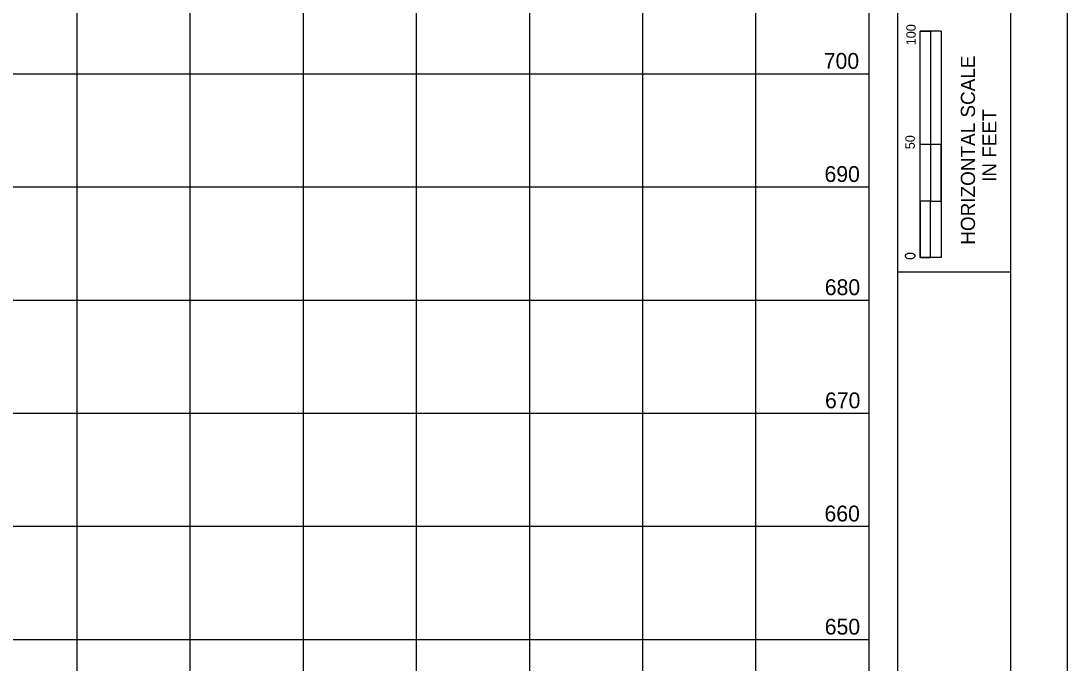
# Model space of a CAD drawing. Extents: x 2190806 to 2192726, y 664803 to 665903.
# Drawn here: x 2192263.3 to 2192725.6, y 665430.5 to 665714.2 of the extents above; entities that cross this region are included whole.
import ezdxf

# ---------------------------------------------------------------- set-up
doc = ezdxf.new("R2010")
doc.units = 0
for name, color, linetype in [('SH_Border', 7, 'Continuous'), ('SH_Cut_Line', 7, 'Continuous'), ('SH_Data', 7, 'Continuous'), ('SH_Major_Grid_Line', 7, 'Continuous')]:
    doc.layers.add(name, color=color, linetype=linetype)

msp = doc.modelspace()

# ---------------------------------------------------------------- linework, layer by layer
at = {"layer": 'SH_Border'}
for p, q in [((2192650.64, 665878.42), (2192650.64, 664828.42)), ((2192700.64, 665878.42), (2192700.64, 664828.42)), ((2192650.65, 665603.42), (2192700.65, 665603.42))]:
    msp.add_line(p, q, dxfattribs=at)
at = {"layer": 'SH_Cut_Line'}
msp.add_lwpolyline([(2191025.65, 664803.42), (2191025.65, 665903.42), (2192725.65, 665903.42), (2192725.65, 664803.42), (2191025.65, 664803.42)], dxfattribs=at)
at = {"layer": 'SH_Data'}
for p, q in [((2192638.15, 664840.92), (2192638.15, 665840.92)), ((2192660.65, 665609.67), (2192660.65, 665709.67)), ((2192670.05, 665709.67), (2192660.65, 665709.67)), ((2192660.65, 665659.67), (2192660.65, 665709.67)), ((2192660.65, 665709.67), (2192665.3, 665709.67)), ((2192665.3, 665709.67), (2192665.35, 665709.67)), ((2192665.35, 665709.67), (2192665.35, 665659.67)), ((2192670.05, 665709.67), (2192670.05, 665609.67)), ((2192665.35, 665659.67), (2192660.65, 665659.67)), ((2192670, 665659.67), (2192665.3, 665659.67)), ((2192665.3, 665659.67), (2192665.3, 665634.67)), ((2192670, 665634.67), (2192670, 665659.67)), ((2192665.3, 665634.67), (2192660.65, 665634.67)), ((2192660.65, 665634.67), (2192660.65, 665609.67)), ((2192665.3, 665609.67), (2192665.3, 665634.67)), ((2192665.3, 665634.67), (2192670, 665634.67)), ((2192670.05, 665609.67), (2192660.65, 665609.67)), ((2192660.65, 665609.67), (2192665.3, 665609.67))]:
    msp.add_line(p, q, dxfattribs=at)
msp.add_lwpolyline([(2192654.19, 665610.37), (2192654.19, 665610.44), (2192654.22, 665610.57), (2192654.28, 665610.73), (2192654.35, 665610.87), (2192654.45, 665611), (2192654.58, 665611.13), (2192654.91, 665611.36), (2192655.1, 665611.46), (2192655.37, 665611.55), (2192655.79, 665611.65), (2192656.09, 665611.69), (2192656.32, 665611.69), (2192656.45, 665611.69), (2192656.78, 665611.65), (2192657.2, 665611.55), (2192657.46, 665611.46), (2192657.73, 665611.32), (2192657.99, 665611.13), (2192658.15, 665610.96), (2192658.25, 665610.8), (2192658.32, 665610.67), (2192658.35, 665610.51), (2192658.35, 665610.21), (2192658.28, 665609.98), (2192658.09, 665609.72), (2192657.92, 665609.55), (2192657.66, 665609.39), (2192657.4, 665609.26), (2192657.07, 665609.16), (2192656.74, 665609.1), (2192656.32, 665609.06), (2192656.15, 665609.06), (2192655.86, 665609.1), (2192655.63, 665609.13), (2192655.37, 665609.19), (2192655.04, 665609.33), (2192654.84, 665609.42), (2192654.71, 665609.52), (2192654.58, 665609.62), (2192654.48, 665609.72), (2192654.35, 665609.88), (2192654.25, 665610.08), (2192654.19, 665610.28), (2192654.19, 665610.37)], dxfattribs=at)
at = {"layer": 'SH_Major_Grid_Line'}
for p, q in [((2192288.15, 664840.92), (2192288.15, 665840.92)), ((2192338.15, 664840.92), (2192338.15, 665840.92)), ((2192388.15, 664840.92), (2192388.15, 665840.92)), ((2192438.15, 664840.92), (2192438.15, 665840.92)), ((2192488.15, 664840.92), (2192488.15, 665840.92)), ((2192538.15, 664840.92), (2192538.15, 665840.92)), ((2192588.15, 664840.92), (2192588.15, 665840.92)), ((2191138.15, 665690.92), (2192638.15, 665690.92)), ((2191138.15, 665640.92), (2192638.15, 665640.92)), ((2191138.15, 665590.92), (2192638.15, 665590.92)), ((2191138.15, 665540.92), (2192638.15, 665540.92)), ((2191138.15, 665490.92), (2192638.15, 665490.92)), ((2191138.15, 665440.92), (2192638.15, 665440.92))]:
    msp.add_line(p, q, dxfattribs=at)

# ---------------------------------------------------------------- texts
at = {"layer": 'SH_Data'}
for s, height, p in [('100', 4.162, (2192658.75, 665703.5)), ('HORIZONTAL SCALE', 6.2496, (2192684.95, 665615.35)), ('IN FEET', 6.25, (2192694.45, 665643.12)), ('50', 4.162, (2192658.35, 665657.56))]:
    msp.add_text(s, height=height, rotation=90, dxfattribs=at).set_placement(p)
for s, p in [('700', (2192618.12, 665693.08)), ('690', (2192618.45, 665643.08)), ('680', (2192618.56, 665593.08)), ('670', (2192618.67, 665543.08)), ('660', (2192618.45, 665493.08)), ('650', (2192618.56, 665443.08))]:
    msp.add_text(s, height=7, dxfattribs=at).set_placement(p)

doc.saveas('drawing.dxf')
